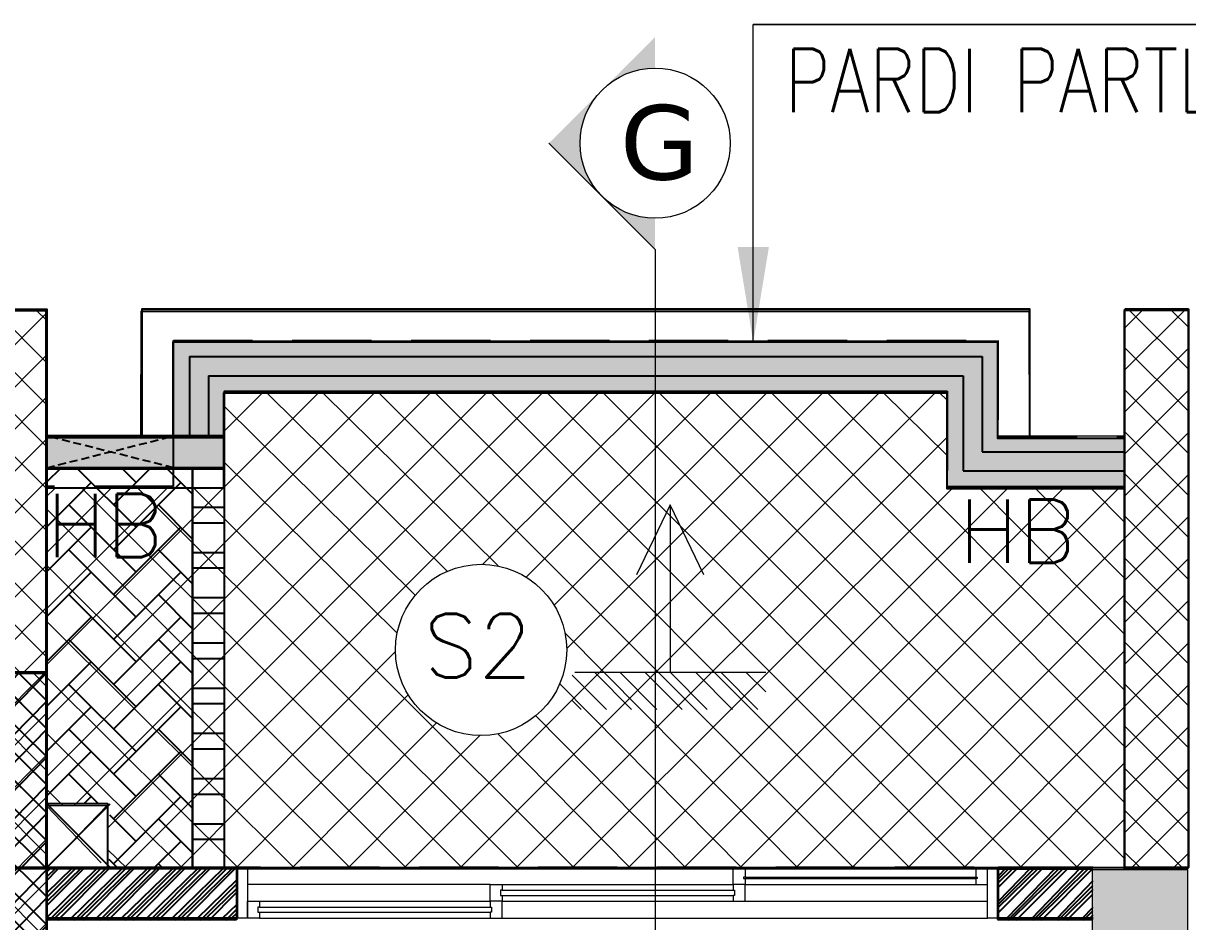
# Model space of a CAD drawing. Header units: millimetres. Extents: x 1181448 to 1317632, y -5734806 to -5633961.
# Drawn here: x 1275298 to 1278970, y -5700486 to -5697655 of the extents above; entities that cross this region are included whole.
import ezdxf

# ---------------------------------------------------------------- set-up
doc = ezdxf.new("R2010")
doc.units = ezdxf.units.MM
doc.header["$LTSCALE"] = 1000
doc.header["$MEASUREMENT"] = 0
for name, pattern in [('1', [0]), ('3BHK-A$0$AUDIT_D_120904163729-0', [0]), ('3BHK-A$0$HIDDEN', [0.375, 0.25, -0.125]), ('AUDIT_D_120904163729-0', [0]), ('HIDDEN', [0.375, 0.25, -0.125]), ('T 10_TYPICAL ELEVATION$0$AUDIT_D_120904163729-0', [0]), ('T8(T9 IS SIMILAR) - TYPICAL FLOOR ELEVATION$0$AUDIT_D_120904163729-0', [0]), ('T8(T9 IS SIMILAR)$0$$0$HIDDEN', [0.375, 0.25, -0.125])]:
    doc.linetypes.add(name, pattern=pattern)
doc.layers.get('0').update_dxf_attribs({"linetype": 'AUDIT_D_120904163729-0'})
for name, color, linetype in [('100 MM THK. NON-STRUCTURAL WALL', 134, 'Continuous'), ('3BHK-A$0$$1$CUT-OUT', 49, 'Continuous'), ('3BHK-A$0$A-DECK SUNK 125', 8, 'Continuous'), ('3BHK-A$0$A-Elev Feature-Chajja', 13, 'Continuous'), ('3BHK-A$0$A-HATCH -160', 251, '3BHK-A$0$AUDIT_D_120904163729-0'), ('3BHK-A$0$CUT-OUT', 49, 'Continuous'), ('3BHK-A$0$ELE 1', 1, 'Continuous'), ('A_dim', 1, 'Continuous'), ('S-BEAM', 20, 'Continuous'), ('SCPL-BEAMS NO.', 7, 'Continuous'), ('secLINE', 7, 'Continuous'), ('T 10_TYPICAL ELEVATION$0$A-WALL-FEATURES', 6, 'T 10_TYPICAL ELEVATION$0$AUDIT_D_120904163729-0'), ('T8(T9 IS SIMILAR) - TYPICAL FLOOR ELEVATION$0$A-WALL-FEATURES', 6, 'T8(T9 IS SIMILAR) - TYPICAL FLOOR ELEVATION$0$AUDIT_D_120904163729-0'), ('T8(T9 IS SIMILAR)$0$A-RERA CARPET AREA', 30, 'Continuous'), ('T8(T9 IS SIMILAR)$0$S-BEAM', 20, 'T8(T9 IS SIMILAR)$0$$0$HIDDEN'), ('TYPICAL FLOOR ARCH', 251, 'AUDIT_D_120904163729-0')]:
    doc.layers.add(name, color=color, linetype=linetype)
for name, color, linetype, lineweight in [('160 THK. STRUCT WALL', 7, 'Continuous', 15), ('200 THK. NON-STRUCT WALL -1', 6, 'Continuous', 15), ('3BHK-A$0$A-WALL- 160', 6, 'Continuous', 30), ('3BHK-A$0$D&W', 8, 'Continuous', 25), ('3BHK-A$0$Ele', 8, 'Continuous', 15), ('3BHK-A$0$Window', 4, 'Continuous', 20), ('S-C-SHADE', 40, 'Continuous', 9), ('S-CUTOUT', 8, 'Continuous', 15), ('S-HATCH', 8, 'Continuous', 9), ('SCPL_SLAB MARK', 72, 'Continuous', 20)]:
    doc.layers.add(name, color=color, linetype=linetype, lineweight=lineweight)
doc.layers.add('160MM THK.NON-STRUCTURAL WALLS', color=7, linetype='Continuous', true_color=0xea7b62)
doc.layers.add('WALL - 0.16 thk STRUCTURAL', color=7, linetype='1', true_color=0x24ffc8)
doc.styles.add('SCPL', font='romans.shx')
doc.styles.add('VIN1', font='verdana.ttf', dxfattribs={"height": 0.3})
doc.dimstyles.new('SCPL', dxfattribs={"dimscale": 0, "dimtxt": 300, "dimasz": 300, "dimexe": 100, "dimexo": 200, "dimgap": 150, "dimtad": 0, "dimdec": 0, "dimzin": 1, "dimdsep": 46, "dimtxsty": 'SCPL', "dimcen": 150, "dimclrd": 1, "dimclre": 2, "dimclrt": 5, "dimadec": 3, "dimazin": 0, "dimtfac": 1, "dimtdec": 0, "dimtofl": 0, "dimtmove": 2, "dimatfit": 3, "dimfxl": 0, "dimtolj": 1, "dimtzin": 0, "dimlwd": 15, "dimlwe": 13, "dimarcsym": 0})
pattern_1 = [(45.00000000000001, (-207774032.6886401, -153587997.4724709), (-39.77475644174329, 39.7747564417433), []), (45.00000000000001, (-207774006.1721359, -153587997.4724709), (-39.77475644174329, 39.7747564417433), [])]
pattern_2 = [(45.00000000000001, (-1203934.236175418, 5721641.226945907), (-39.77475644174329, 39.7747564417433), []), (45.00000000000001, (-1203907.71967116, 5721641.226945907), (-39.77475644174329, 39.7747564417433), [])]

# ---------------------------------------------------------------- blocks, each defined once
blk = doc.blocks.new('3BHK-A$0$2400')
at = {"layer": '3BHK-A$0$Window', "color": 1, "lineweight": 13}
for p, q in [((1151176.486151809, -5692111.929242792), (1148842.486151809, -5692111.929242792)), ((1149607.486151809, -5692111.929242792), (1148879.986151809, -5692111.929242792)), ((1149607.486151809, -5692165.255909459), (1148879.986151809, -5692165.255909459)), ((1150373.736151809, -5692165.255909459), (1149644.986151809, -5692165.255909459)), ((1150411.236151809, -5692165.255909459), (1151176.48615181, -5692165.25590946)), ((1149607.486151809, -5692218.582576125), (1148842.486151809, -5692218.582576125)), ((1150373.736151809, -5692218.582576125), (1149644.986151809, -5692218.582576125)), ((1151138.986151809, -5692218.582576125), (1150411.236151809, -5692218.582576125)), ((1150373.736151809, -5692271.929242792), (1148842.486151809, -5692271.929242792)), ((1151138.986151809, -5692271.929242792), (1150411.236151809, -5692271.929242792))]:
    blk.add_line(p, q, dxfattribs=at)
at = {"layer": '3BHK-A$0$Window', "color": 5, "lineweight": 13}
for p, q in [((1149607.486151809, -5692142.172576125), (1148879.986151809, -5692142.172576125)), ((1149607.486151809, -5692146.672576125), (1148879.986151809, -5692146.672576125)), ((1150373.736151809, -5692183.839242792), (1149644.986151809, -5692183.839242792)), ((1150373.736151809, -5692199.999242792), (1149644.986151809, -5692199.999242792)), ((1151138.986151809, -5692237.165909459), (1150411.236151809, -5692237.165909459)), ((1151138.986151809, -5692253.345909459), (1150411.236151809, -5692253.345909459))]:
    blk.add_line(p, q, dxfattribs=at)
at = {"layer": '3BHK-A$0$Window', "color": 4, "lineweight": 13}
for points in [[(1148842.486151809, -5692111.929242792), (1148809.486151809, -5692111.929242792), (1148809.486151809, -5692271.929242792), (1148842.486151809, -5692271.929242792)], [(1148879.986151809, -5692146.672576125), (1148879.986151809, -5692165.255909459), (1148842.486151809, -5692165.255909459), (1148842.486151809, -5692111.929242792), (1148879.986151809, -5692111.929242792), (1148879.986151809, -5692142.172576125), (1148875.486151809, -5692142.172576125), (1148875.486151809, -5692146.672576125)], [(1149607.486151809, -5692146.672576125), (1149607.486151809, -5692165.255909459), (1149644.986151809, -5692165.255909459), (1149644.986151809, -5692111.929242792), (1149607.486151809, -5692111.929242792), (1149607.486151809, -5692142.172576125), (1149611.986151809, -5692142.172576125), (1149611.986151809, -5692146.672576125)], [(1151209.486151809, -5692111.929242792), (1151176.486151809, -5692111.929242792), (1151176.486151809, -5692271.929242792), (1151209.486151809, -5692271.929242792)], [(1149644.986151809, -5692199.999242792), (1149644.986151809, -5692218.582576125), (1149607.486151809, -5692218.582576125), (1149607.486151809, -5692165.255909459), (1149644.986151809, -5692165.255909459), (1149644.986151809, -5692183.839242792), (1149640.486151809, -5692183.839242792), (1149640.486151809, -5692199.999242792)], [(1150373.736151809, -5692199.999242792), (1150373.736151809, -5692218.582576125), (1150411.236151809, -5692218.582576125), (1150411.236151809, -5692165.255909459), (1150373.736151809, -5692165.255909459), (1150373.736151809, -5692183.839242792), (1150378.236151809, -5692183.839242792), (1150378.236151809, -5692199.999242792)], [(1150411.236151809, -5692253.345909459), (1150411.236151809, -5692271.929242792), (1150373.736151809, -5692271.929242792), (1150373.736151809, -5692218.582576125), (1150411.236151809, -5692218.582576125), (1150411.236151809, -5692237.165909459), (1150406.736151809, -5692237.165909459), (1150406.736151809, -5692253.345909459)], [(1151138.986151809, -5692253.345909459), (1151138.986151809, -5692271.929242792), (1151176.486151809, -5692271.929242792), (1151176.486151809, -5692218.582576125), (1151138.986151809, -5692218.582576125), (1151138.986151809, -5692237.165909459), (1151143.486151809, -5692237.165909459), (1151143.486151809, -5692253.345909459)]]:
    blk.add_lwpolyline(points, close=True, dxfattribs=at)
blk = doc.blocks.new('GGS')
at = {"layer": '3BHK-A$0$A-DECK SUNK 125'}
h = blk.add_hatch(dxfattribs=at)
h.set_pattern_fill('AR-HBONE', color=8, scale=25)
h.set_pattern_definition([(45.00000000000001, (-207774032.036375, -153589283.0669458), (1.110223024625157e-14, 141.4213562373095), [299.9999999999999, -99.99999999999997]), (135, (-207773961.3256969, -153589212.3562677), (1.110223024625157e-14, 141.4213562373095), [299.9999999999992, -99.9999999999998])])
edge = h.paths.add_edge_path(flags=17)
edge.add_arc((-206587249.3333243, -159299046.7289787), 13.01244681316444, 0, 360)
h.paths.add_polyline_path([(-206586939.3147029, -159299196.7289787), (-206587199.29677, -159299196.7289787), (-206587199.29677, -159298996.7288414), (-206587399.3150471, -159298996.7288414), (-206587399.3333243, -159297936.7289787), (-206586939.33298, -159297936.7289787)])
at = {"layer": '3BHK-A$0$A-HATCH -160', "linetype": 'ByBlock'}
h = blk.add_hatch(dxfattribs=at)
h.set_pattern_fill('ZIGZAG', color=8, scale=250)
h.set_pattern_definition([(9.213864076586625e-15, (-207774032.036375, -153589283.0669458), (31.25, 31.25), [31.25, -31.25]), (90, (-207774000.786375, -153589283.0669458), (-31.25, 31.25), [31.25, -31.25])])
h.paths.add_polyline_path([(-206588849.2516545, -159304032.5894826), (-206587499.29677, -159304032.5894826), (-206587499.29677, -159303432.5971018), (-206587399.29677, -159303432.5971018), (-206587399.29677, -159304032.5894826), (-206585319.29677, -159304032.5894826), (-206585319.2985641, -159303332.5971018), (-206584999.5804045, -159303332.5971018), (-206584999.5800315, -159303432.5962824), (-206585219.29677, -159303432.5971018), (-206585219.29677, -159304732.5818633), (-206584999.5804045, -159304732.5810439), (-206584999.5804045, -159304832.5810439), (-206585319.29677, -159304832.5818633), (-206585319.29677, -159304132.5894826), (-206587399.29677, -159304132.5894826), (-206587399.29677, -159304947.5895208), (-206587499.29677, -159304947.5895208), (-206587499.29677, -159304132.5894826), (-206588849.2515819, -159304132.5894826)])
h.paths.add_polyline_path([(-206588849.2516545, -159302532.5894826), (-206588249.29677, -159302532.5894826), (-206588249.29677, -159302432.5894826), (-206588849.2516545, -159302432.5894826)])
h.paths.add_polyline_path([(-206587499.29677, -159299982.5894826), (-206587399.29677, -159299982.5894826), (-206587399.29677, -159302532.5894826), (-206587499.29677, -159302532.5894826)])
h.paths.add_polyline_path([(-206587499.29677, -159306682.5894826), (-206587399.29677, -159306682.5894826), (-206587399.29677, -159305697.5895208), (-206587499.29677, -159305697.5895208)])
h.paths.add_polyline_path([(-206579129.8854274, -159304658.1033002), (-206579949.7757839, -159304658.1033002), (-206579949.7757839, -159304758.1033002), (-206579129.8854274, -159304758.1033002)])
h.paths.add_polyline_path([(-206578249.8854274, -159304658.1033002), (-206577349.7979631, -159304658.1033002), (-206577349.7979631, -159304758.1033002), (-206578249.8854274, -159304758.1033002)])
h.paths.add_polyline_path([(-206579899.5102295, -159303432.9301992), (-206577499.6667393, -159303432.9301992), (-206577499.6667393, -159303332.9301992), (-206579899.5102295, -159303332.9301992)])
h.paths.add_polyline_path([(-206576599.6667393, -159301083.248655), (-206576499.6667393, -159301083.248655), (-206576499.6667393, -159303432.9301992), (-206576599.6667393, -159303432.9301992)])
h.paths.add_polyline_path([(-206575749.6667393, -159303432.9301992), (-206575073.33623, -159303432.9301992), (-206575073.33623, -159303332.9310211), (-206575749.6667393, -159303332.9310211)])
h.paths.add_polyline_path([(-206577160.1158952, -159309491.6875185), (-206577949.8049188, -159309492.7478054), (-206577949.7001101, -159309392.7397758), (-206577949.8015727, -159309392.747706), (-206577849.8049188, -159309392.7477075), (-206577160.1158952, -159309391.6874206)])
h.paths.add_polyline_path([(-206580634.7922108, -159299222.9420962), (-206580149.7757839, -159299222.6462081), (-206580149.7757839, -159299323.1212675), (-206580634.7155002, -159299323.1212675)])
h.paths.add_polyline_path([(-206587399.3362269, -159297837.7564037), (-206586839.69683, -159297837.834479), (-206586839.69683, -159297937.7893145), (-206587399.3333243, -159297937.7893145)])
h.paths.add_polyline_path([(-206579849.7757823, -159305007.0429644), (-206579949.7757839, -159305007.0429644), (-206579949.7757839, -159304757.0429644), (-206579849.7757823, -159304757.0429644)])
h = blk.add_hatch(dxfattribs=at)
h.set_pattern_fill('ANSI37', color=8, scale=500)
h.set_pattern_definition([(45.00000000000001, (-207774032.6886401, -153587996.2291737), (-44.19417382415921, 44.19417382415922), []), (135, (-207774032.6886401, -153587996.2291737), (-44.19417382415922, -44.19417382415921), [])])
h.paths.add_polyline_path([(-206587599.233759, -159298581.714834), (-206587399.3362277, -159298581.7020094), (-206587399.29677, -159299981.5291468), (-206587599.16529, -159299981.5391319)])
h = blk.add_hatch(dxfattribs=at)
h.set_pattern_fill('ANSI32', color=8, scale=150)
h.set_pattern_definition(pattern_1)
h.paths.add_polyline_path([(-206587399.29677, -159299357.9722759), (-206586799.2965904, -159299357.9722759), (-206586799.2965904, -159299197.9722759), (-206587399.29677, -159299197.9722759)])
h = blk.add_hatch(dxfattribs=at)
h.set_pattern_fill('ANSI32', color=8, scale=150)
h.set_pattern_definition(pattern_1)
h.paths.add_polyline_path([(-206584399.2965904, -159299358.0161074), (-206584099.2836113, -159299357.873001), (-206584099.2836113, -159299197.785338), (-206584399.2965904, -159299197.9284444)])
at = {"color": 8, "linetype": '3BHK-A$0$HIDDEN', "ltscale": 0.1}
for p, q in [((-206586999.6670413, -159297936.7289787, 0.6154210991763924), (-206587399.3333243, -159297836.7518257, 0.6154210991763924)), ((-206587399.3333243, -159297936.7289787), (-206586999.6670413, -159297836.7518257, 0.6154210991763924))]:
    blk.add_line(p, q, dxfattribs=at)
at = {"layer": '3BHK-A$0$$1$CUT-OUT', "color": 8, "elevation": -0.02432551863291288}
blk.add_lwpolyline([(-206586839.69683, -159297936.7289787), (-206586839.695253, -159299196.7289787), (-206586939.7094982, -159299196.7137649), (-206586939.6810052, -159297936.7383939)], close=True, dxfattribs=at)
blk.add_lwpolyline([(-206586939.7094977, -159299196.7289787), (-206586939.6810057, -159297936.7594071)], dxfattribs=at)
at = {"layer": '3BHK-A$0$A-Elev Feature-Chajja', "color": 8, "elevation": -0.02432551863291288}
for points in [[(-206586839.6946948, -159298111.1580669), (-206586939.6946948, -159298111.1580669), (-206586939.6977202, -159298061.1590371), (-206586839.6977202, -159298061.1590371)], [(-206586839.6946948, -159298253.7298306), (-206586939.6946948, -159298253.7298306), (-206586939.6977202, -159298203.7308008), (-206586839.6977202, -159298203.7308008)], [(-206586839.6946948, -159298396.3015943), (-206586939.6946948, -159298396.3015943), (-206586939.6977202, -159298346.3025645), (-206586839.6977202, -159298346.3025645)], [(-206586839.6946948, -159298538.8733581), (-206586939.6946948, -159298538.8733581), (-206586939.6977202, -159298488.8743282), (-206586839.6977202, -159298488.8743282)], [(-206586839.6946948, -159298681.4451218), (-206586939.6946948, -159298681.4451218), (-206586939.6977202, -159298631.4460919), (-206586839.6977202, -159298631.4460919)], [(-206586839.6946948, -159298824.0168855), (-206586939.6946948, -159298824.0168855), (-206586939.6977202, -159298774.0178557), (-206586839.6977202, -159298774.0178557)], [(-206586839.6946948, -159298966.5886492), (-206586939.6946948, -159298966.5886492), (-206586939.6977202, -159298916.5896194), (-206586839.6977202, -159298916.5896194)], [(-206586839.6946948, -159299109.160413), (-206586939.6946948, -159299109.160413), (-206586939.6977202, -159299059.1613831), (-206586839.6977202, -159299059.1613831)]]:
    blk.add_lwpolyline(points, close=True, dxfattribs=at)
at = {"layer": '3BHK-A$0$A-WALL- 160', "color": 8, "linetype": 'ByBlock'}
for p, q in [((-206587399.29677, -159298581.7127698), (-206587599.308582, -159298581.7148345)), ((-206587399.29677, -159299981.5291468), (-206587399.29677, -159298581.7127698)), ((-206586799.2965904, -159299197.2016654, -0.02432551863291288), (-206586799.2965904, -159299356.7289787, -0.02432551863291288)), ((-206584399.2965904, -159299196.6297038, -0.02432551863291288), (-206584099.2836113, -159299196.5420408, -0.02432551863291288)), ((-206584399.2965904, -159299196.6297038, -0.02432551863291288), (-206584399.2965904, -159299356.6297038, -0.02432551863291288)), ((-206586799.2965904, -159299356.7289787, -0.02432551863291288), (-206587399.29677, -159299356.7289787, -0.02432551863291288)), ((-206584399.2965904, -159299356.6297038, -0.02432551863291288), (-206584099.2836113, -159299356.5420414, -0.02432551863291288))]:
    blk.add_line(p, q, dxfattribs=at)
blk.add_lwpolyline([(-206587399.3362269, -159297836.6960678), (-206586839.69683, -159297836.7741432), (-206586839.69683, -159297936.7289787), (-206587399.3337121, -159297936.7289787)], close=True, dxfattribs=at)
at = {"layer": '3BHK-A$0$A-WALL- 160', "color": 8, "linetype": 'ByBlock', "elevation": -0.02432551863291288}
blk.add_lwpolyline([(-206586799.2965904, -159299196.7289787), (-206587399.269125, -159299196.7289787)], dxfattribs=at)
at = {"layer": '3BHK-A$0$CUT-OUT', "color": 8}
blk.add_lwpolyline([(-206586939.3147029, -159299196.7289787), (-206587207.2951001, -159299196.7289787), (-206587207.2951001, -159298996.7288414), (-206587399.3150471, -159298996.7288414), (-206587399.3333243, -159297936.7289787), (-206586939.33298, -159297936.7289787)], close=True, dxfattribs=at)
at = {"layer": '3BHK-A$0$CUT-OUT', "color": 8, "linetype": 'ByBlock', "elevation": 0.6472449503244624}
blk.add_lwpolyline([(-206587399.29677, -159299196.7288414), (-206587199.29677, -159298996.7288414)], dxfattribs=at)
at = {"layer": '3BHK-A$0$CUT-OUT', "color": 8, "linetype": 'ByBlock'}
blk.add_lwpolyline([(-206587399.29677, -159298996.7288414), (-206587199.29677, -159299196.7289787)], dxfattribs=at)
at = {"layer": '3BHK-A$0$D&W', "color": 8, "linetype": 'ByBlock'}
for p, q in [((-206586839.6670413, -159297696.7289787, -0.02432551863291288), (-206584559.6670413, -159297696.7289787, -0.04865103726583209)), ((-206584559.6670413, -159297996.7356428, -0.02432551863291288), (-206583999.6670413, -159297996.7315967, -0.02432551863291288))]:
    blk.add_line(p, q, dxfattribs=at)
at = {"layer": '3BHK-A$0$Ele', "color": 8}
for p, q in [((-206586999.6670413, -159297536.7289787, -0.02432551863291288), (-206584399.6670413, -159297536.7289787, -0.04865103726583209)), ((-206586999.6670413, -159297536.7289787, -0.02432551863291288), (-206586999.6670413, -159297836.7518257, 0.6154210991763924)), ((-206584399.6670413, -159297536.7289787, -0.02432551863291288), (-206584399.6670413, -159297836.7289787, -0.02432551863291288)), ((-206586839.6670413, -159297696.7289787, -0.02432551863291288), (-206584559.6670413, -159297696.7289787, -0.04865103726583209)), ((-206586839.6670413, -159297696.7289787, -0.02432551863291288), (-206586839.6670413, -159297872.6090684, 0.6149620525723942)), ((-206584559.6670413, -159297696.7289787, -0.02432551863291288), (-206584559.6670413, -159297996.7356428, -0.02432551863291288)), ((-206584399.6670413, -159297836.7289787, -0.02432551863291288), (-206583999.6670413, -159297836.7289787, -0.02432551863291288)), ((-206584139.6670413, -159297996.7345123, -0.02432551863291288), (-206583999.6670413, -159297996.7315967, -0.02569873339444251))]:
    blk.add_line(p, q, dxfattribs=at)
at = {"layer": '3BHK-A$0$ELE 1', "color": 8}
for p, q in [((-206586949.6670389, -159297586.7289811, -0.02432551863291288), (-206584449.6670437, -159297586.7289811, -0.04865103726583209)), ((-206586949.6670389, -159297586.7289811, -0.02432551863291288), (-206586949.6670389, -159297836.5372259, 0.6149620525723942)), ((-206584449.6670437, -159297586.7289811, -0.02432551863291288), (-206584449.6670437, -159297886.730894, -0.02432551863291288)), ((-206586889.6670437, -159297646.7289762, -0.02432551863291288), (-206584509.6670389, -159297646.7289762, -0.04865103726583209)), ((-206586889.6670437, -159297646.7289762, -0.02432551863291288), (-206586889.6670437, -159297836.5380419, 0.6149620525723942)), ((-206584509.6670389, -159297646.7289762, -0.02432551863291288), (-206584509.6670389, -159297946.7333803, -0.02432551863291288)), ((-206584449.6670437, -159297886.730894, -0.02432551863291288), (-206583999.6670413, -159297886.7297326, -0.02432551863291288)), ((-206584509.6670389, -159297946.7333803, -0.02432551863291288), (-206583999.6670413, -159297946.7307064, -0.02432551863291288))]:
    blk.add_line(p, q, dxfattribs=at)
at = {"layer": 'T8(T9 IS SIMILAR) - TYPICAL FLOOR ELEVATION$0$A-WALL-FEATURES', "color": 8, "linetype": 'ByBlock'}
blk.add_lwpolyline([(-206587399.6670413, -159299196.7806254), (-206587599.6670413, -159299196.7806254), (-206587599.6670413, -159297437.0358031), (-206587399.6670413, -159297437.0358031)], close=True, dxfattribs=at)
blk.add_lwpolyline([(-206584299.6639079, -159297837.0175412), (-206584299.6639079, -159297436.6658555), (-206587099.6589976, -159297436.6797842), (-206587099.684324, -159297836.9773835)], dxfattribs=at)
at = {"layer": 'T8(T9 IS SIMILAR) - TYPICAL FLOOR ELEVATION$0$A-WALL-FEATURES', "color": 8, "linetype": 'ByBlock', "elevation": -0.02432551863291288}
blk.add_lwpolyline([(-206583999.6670413, -159297436.8740349), (-206583799.29677, -159297436.8740349), (-206583799.29677, -159299196.5420409), (-206583999.6670413, -159299196.5420409)], close=True, dxfattribs=at)
at = {"layer": 'T8(T9 IS SIMILAR)$0$A-RERA CARPET AREA', "color": 8, "elevation": -0.02432551863291288}
blk.add_lwpolyline([(-206583999.6670413, -159299196.5420409), (-206583999.7676959, -159297997.0278792), (-206584559.7092706, -159297997.0474779), (-206584559.7160756, -159297696.6297049), (-206586839.6670413, -159297696.6812689), (-206586839.7209083, -159299196.7804192)], close=True, dxfattribs=at)
at = {"layer": 'T8(T9 IS SIMILAR)$0$S-BEAM', "color": 8}
for p, q in [((-206587599.4484957, -159297437.0461071, 0.1405530803731511), (-206587399.9574739, -159297437.0461071, 0.1405530803731949)), ((-206587399.9592518, -159299196.7398154, -0.1658096150768856), (-206587399.9574739, -159297437.0461071, 0.1405530803731949)), ((-206583999.9204398, -159299196.5998365, 0.6472449503635289), (-206583999.9204398, -159297438.1367865, 1.153936820353907)), ((-206583799.4729984, -159297437.0461071, 0.6467776905160219), (-206583999.4729899, -159297437.0474995, 0.1400858205256879)), ((-206587103.5538417, -159297836.2597433, 1.636540630223326), (-206587399.9073591, -159297836.257708, 2.333484397540547)), ((-206587103.5538417, -159297836.2597433, 1.636540630223326), (-206587000.2567192, -159297836.2597428, 2.333484397540547)), ((-206587000.2567192, -159297996.2614315, 2.333484397540773), (-206587000.2567192, -159297836.2597428, 2.333484397540519)), ((-206587000.2567192, -159297996.2614315, 2.333484397540773), (-206587403.5242993, -159297996.2614319, 1.674150642147043)), ((-206584100.1152833, -159299196.7374177, -0.1662015998554092), (-206588850.0274207, -159299196.740869, -0.1656373630990691))]:
    blk.add_line(p, q, dxfattribs=at)
at = {"layer": 'T8(T9 IS SIMILAR)$0$S-BEAM', "color": 8, "elevation": 2.333484397540547}
for points in [[(-206587000.2557436, -159297996.2614316), (-206587000.25695, -159297535.9806646), (-206584400.23504, -159297535.9677306), (-206584400.2576908, -159297838.700319), (-206584000.265067, -159297838.7172899)], [(-206586840.2533634, -159297996.2614316), (-206586840.2561541, -159297695.9798687), (-206584560.23504, -159297695.9685266), (-206584560.2367318, -159297997.4092122), (-206584000.2508966, -159297997.4329714)]]:
    blk.add_lwpolyline(points, dxfattribs=at)
at = {"layer": '3BHK-A$0$A-WALL- 160', "color": 8, "linetype": 'ByBlock', "xscale": -1}
blk.add_blockref('3BHK-A$0$2400', (-205435589.8104386, -153607084.7997359, -0.02432551863291288), dxfattribs=at)
blk = doc.blocks.new('A$C5F94338C')
at = {"layer": 'WALL - 0.16 thk STRUCTURAL'}
h = blk.add_hatch(color=256, dxfattribs=at)
h.dxf.hatch_style = 1
h.paths.add_polyline_path([(5099.978329191683, 17094.80782370642), (5400.034929523943, 17094.80834333971), (5400.048144946573, 12860.00003652647), (5100.048144946573, 12860.00003652647)])
at = {"layer": '160 THK. STRUCT WALL'}
blk.add_lwpolyline([(5099.978329191683, 17094.80782370642), (5400.034929523943, 17094.80834333971), (5400.048144946573, 12860.00003652647), (5100.048144946573, 12860.00003652647)], close=True, dxfattribs=at)
blk = doc.blocks.new('A$C42226032')
at = {"layer": 'SCPL_SLAB MARK'}
h = blk.add_hatch(dxfattribs=at)
h.set_pattern_fill('ANSI31', color=256, scale=0.2, angle=90)
h.set_pattern_definition([(135, (-48.78957498450661, -510.3908649645549), (-0.0176776695296637, -0.0176776695296637), [])])
h.paths.add_polyline_path([(-0.1371932203806165, -0.2348310001494669), (-0.1371932203806165, -0.2863041816063232), (0.1336667771734425, -0.2863041816063232), (0.1336667771734425, -0.2348310001494669)])
for p, q in [((0, 0), (0, -0.2348310001494669)), ((0, -1.99e-13), (-0.047252589632194, -0.0980868399981034)), ((0.047252589632194, -0.0980868399981034), (0, -1.99e-13)), ((0.1336667771734425, -0.2348310001494669), (-0.1336667771734425, -0.2348310001494669))]:
    blk.add_line(p, q, dxfattribs=at)
blk = doc.blocks.new('A$C73fda794')
at = {"layer": '100 MM THK. NON-STRUCTURAL WALL', "linetype": 'ByBlock'}
h = blk.add_hatch(dxfattribs=at)
h.set_pattern_fill('ZIGZAG', color=256, scale=250)
h.set_pattern_definition([(9.213864076586625e-15, (-1203933.583910257, 5720355.632470995), (31.25, 31.25), [31.25, -31.25]), (90, (-1203902.333910257, 5720355.632470995), (-31.25, 31.25), [31.25, -31.25])])
h.paths.add_polyline_path([(-18750.79918980598, 5606.109934210777), (-17400.84430530667, 5606.109934210777), (-17400.84430530667, 6206.102314978838), (-17300.84430530667, 6206.102314978838), (-17300.84430530667, 5606.109934210777), (-15220.84430530667, 5606.109934210777), (-15220.84609934688, 6306.102314978838), (-14901.12793973088, 6306.102314978838), (-14901.12756678462, 6206.103134393692), (-15120.84430530667, 6206.102314978838), (-15120.84430530667, 4906.117553442717), (-14901.12793973088, 4906.118372857571), (-14901.12793973088, 4806.118372857571), (-15220.84430530667, 4806.117553442717), (-15220.84430530667, 5506.109934210777), (-17300.84430530667, 5506.109934210777), (-17300.84430530667, 4691.109895974398), (-17400.84430530667, 4691.109895974398), (-17400.84430530667, 5506.109934210777), (-18750.79911714792, 5506.109934210777)])
h.paths.add_polyline_path([(-18750.79918980598, 7106.109934210777), (-18150.84430530667, 7106.109934210777), (-18150.84430530667, 7206.109934210777), (-18750.79918980598, 7206.109934210777)])
h.paths.add_polyline_path([(-17400.84430530667, 9656.109934210777), (-17300.84430530667, 9656.109934210777), (-17300.84430530667, 7106.109934210777), (-17400.84430530667, 7106.109934210777)])
h.paths.add_polyline_path([(-17400.84430530667, 2956.109934210777), (-17300.84430530667, 2956.109934210777), (-17300.84430530667, 3941.109895974398), (-17400.84430530667, 3941.109895974398)])
h.paths.add_polyline_path([(-9031.432962656021, 4980.596116542816), (-9851.323319137096, 4980.596116542816), (-9851.323319137096, 4880.596116542816), (-9031.432962656021, 4880.596116542816)])
h.paths.add_polyline_path([(-8151.432962656021, 4980.596116542816), (-7251.345498383045, 4980.596116542816), (-7251.345498383045, 4880.596116542816), (-8151.432962656021, 4880.596116542816)])
h.paths.add_polyline_path([(-9801.057764738798, 6205.769217610359), (-7401.214274555445, 6205.769217610359), (-7401.214274555445, 6305.769217610359), (-9801.057764738798, 6305.769217610359)])
h.paths.add_polyline_path([(-6501.214274555445, 8555.450761795044), (-6401.214274555445, 8555.450761795044), (-6401.214274555445, 6205.769217610359), (-6501.214274555445, 6205.769217610359)])
h.paths.add_polyline_path([(-5651.214274555445, 6205.769217610359), (-4974.883765280247, 6205.769217610359), (-4974.883765280247, 6305.768395721912), (-5651.214274555445, 6305.768395721912)])
h.paths.add_polyline_path([(-7061.663430482149, 147.0118982493877), (-7851.352454066277, 145.9516113698483), (-7851.247645407915, 245.9596409797668), (-7851.34910801053, 245.9517108201981), (-7751.352454066277, 245.9517092704773), (-7061.663430482149, 247.0119961500168)])
h.paths.add_polyline_path([(-10536.33974611759, 10415.75732061267), (-10051.3233191371, 10416.05320864916), (-10051.3233191371, 10315.57814928889), (-10536.26303547621, 10315.57814928889)])
h.paths.add_polyline_path([(-17300.883762151, 11800.94301313162), (-16741.2443652451, 11800.86493781209), (-16741.2443652451, 11700.91010227799), (-17300.88085952401, 11700.91010224819)])
h.paths.add_polyline_path([(-9751.323317527771, 4631.656452357769), (-9851.323319137096, 4631.656452357769), (-9851.323319137096, 4881.656452357769), (-9751.323317527771, 4881.656452357769)])
at = {"layer": '160MM THK.NON-STRUCTURAL WALLS', "linetype": 'ByBlock'}
h = blk.add_hatch(dxfattribs=at)
h.set_pattern_fill('ANSI32', color=256, scale=150)
h.set_pattern_definition(pattern_2)
h.paths.add_polyline_path([(-17300.84430530667, 10280.72714093328), (-16700.84412568808, 10280.72714093328), (-16700.84412568808, 10440.72714093328), (-17300.84430530667, 10440.72714090347)])
h = blk.add_hatch(dxfattribs=at)
h.set_pattern_fill('ANSI32', color=256, scale=150)
h.set_pattern_definition(pattern_2)
h.paths.add_polyline_path([(-14300.84412568808, 10280.68330943584), (-14000.83114653826, 10280.82641580701), (-14000.83114653826, 10440.91407877207), (-14300.84412568808, 10440.7709724009)])
at = {"layer": '200 THK. NON-STRUCT WALL -1', "linetype": 'ByBlock'}
h = blk.add_hatch(dxfattribs=at)
h.set_pattern_fill('ANSI37', color=256, scale=750)
h.set_pattern_definition([(45, (-1203933.682972759, 5720355.41923362), (-66.29126073623883, 66.29126073623884), []), (135, (-1203933.682972759, 5720355.41923362), (-66.29126073623884, -66.29126073623883), [])])
h.paths.add_polyline_path([(-17301.31999054551, 11056.98560976982), (-17501.31999051571, 11056.98560976982), (-17501.31363910437, 12201.45037633181), (-17301.31363910437, 12201.45037633181)])
h.paths.add_polyline_path([(-13901.31363910437, 12201.61214452982), (-13700.94336780906, 12201.61214452982), (-13700.94336780906, 10441.94413858652), (-13901.31363910437, 10441.94413858652)])
h.paths.add_polyline_path([(-1141.319410353899, 19949.83931747079), (-1341.319410353899, 19949.83931747079), (-1341.319410353899, 19265.31816750765), (-1141.319410353899, 19265.31816750765)])
h.paths.add_polyline_path([(6018.581527143717, 19949.83931747079), (5818.581527143717, 19949.83931747079), (5818.581527143717, 19263.60493016243), (6018.581527143717, 19263.60493016243)])
h.paths.add_polyline_path([(18578.476693362, 12201.61214452982), (18378.10642209649, 12201.61214452982), (18378.10642209649, 10441.94413858652), (18578.476693362, 10441.94413858652)])
h.paths.add_polyline_path([(21978.58210512996, 11056.98561146855), (22178.58210510015, 11056.98561146855), (22178.476693362, 12201.45037633181), (21978.4766933918, 12201.45037633181)])
h.paths.add_polyline_path([(5918.680589646101, -9013.51327931881), (6118.703312456608, -9013.51327931881), (6118.703312456608, -8328.608431756496), (5918.680589646101, -8328.608431756496)])
h.paths.add_polyline_path([(-1241.51753538847, -9013.51327931881), (-1441.540258198977, -9013.51327931881), (-1441.540258198977, -8328.608431756496), (-1241.51753538847, -8328.608431756496)])
h = blk.add_hatch(dxfattribs=at)
h.set_pattern_fill('ANSI37', color=256, scale=750)
h.set_pattern_definition([(45, (-19851.51455706358, -9013.513251274824), (-66.29126073623883, 66.29126073623884), []), (135, (-19851.51455706358, -9013.513251274824), (-66.29126073623884, -66.29126073623883), [])])
h.paths.add_polyline_path([(-17500.78129431605, 11056.98458278179), (-17300.88376298547, 11056.99740740657), (-17300.84430530667, 9657.17027002573), (-17500.7128252387, 9657.160284876823)])
at = {"layer": 'S-C-SHADE'}
h = blk.add_hatch(color=256, dxfattribs=at)
h.dxf.hatch_style = 1
h.paths.add_polyline_path([(-14301.21114715934, 12102.96564626694), (-16901.2330571413, 12102.95271232724), (-16901.2328389883, 11802.67363411188), (-16901.23282632232, 11802.67363411188), (-16877.96358713508, 11801.94434732199), (-16901.20963168144, 11801.93637126684), (-16741.20725151896, 11801.9364875257), (-16741.23226121068, 11942.95350825787), (-14461.21114715934, 11942.96485033631), (-14461.21283894777, 11641.52417445183), (-13900.89823874831, 11641.50040137768), (-13901.08018592, 11800.21608015895), (-14301.39478611946, 11800.2330647409)])
at = {"layer": 'S-HATCH'}
h = blk.add_hatch(dxfattribs=at)
h.set_pattern_fill('ANSI37', color=256, scale=1000)
h.set_pattern_definition([(45, (206689697.0589429, 159341505.5749756), (-88.38834764831843, 88.38834764831844), []), (135, (206689697.0589429, 159341505.5749756), (-88.38834764831844, -88.38834764831843), [])])
h.paths.add_polyline_path([(-14461.21114715934, 11942.96485033631), (-16741.23226121068, 11942.95350825787), (-16741.22947052121, 11642.67194527388), (-17300.93414598703, 11642.67194497585), (-17300.93515709043, 10641.97057542205), (-17108.84263536334, 10641.97057542205), (-17108.84263536334, 10442.33691510558), (-13900.89654693007, 10442.33354043961), (-13900.89654690027, 11641.50039154291), (-14461.22393670678, 11641.5241651535)])
h.paths.add_polyline_path([(-15659.7772859931, 11132.30592250824, -1), (-16199.55100816488, 11132.30592250824, -1)], flags=16)
h.paths.add_polyline_path([(-16132.04695433378, 10995.71130314469), (-15708.23743051291, 10995.71130314469), (-15708.23743051291, 11295.71130314469), (-16132.04695433378, 11295.71130314469)], flags=8)
h.paths.add_polyline_path([(-17312.78083223104, 11374.21617028117), (-16869.92368936539, 11374.21617028117), (-16869.92368936539, 11674.21617028117), (-17312.78083223104, 11674.21617028117)], flags=9)
at = {"layer": 'secLINE', "lineweight": 0}
h = blk.add_hatch(color=256, dxfattribs=at)
h.paths.add_polyline_path([(-15380.81522315741, 12394.7023691535), (-15380.81522315741, 12492.74251839519, -0.1930786363611049), (-15544.51843520999, 12558.40558129549)])
h.paths.add_polyline_path([(-15715.74943497777, 12729.63658109307), (-15552.04622277617, 12565.93336886168, -0.1930786366837761), (-15617.70928582549, 12729.63658109307, -0.1930786365989297), (-15552.04622283578, 12893.33979332447)])
h.paths.add_polyline_path([(-15380.8152230978, 13064.57079303265), (-15544.51843482256, 12900.86758127809, -0.1930786358470722), (-15380.8152231276, 12966.53064385056)])
at = {"layer": '100 MM THK. NON-STRUCTURAL WALL', "linetype": 'ByBlock', "elevation": -0.004903704061870934}
blk.add_lwpolyline([(-17300.883762151, 11802.00334894657), (-16741.2443652451, 11801.92527362704), (-16741.2443652451, 11701.97043809295), (-17300.88124734163, 11701.97043809295)], close=True, dxfattribs=at)
at = {"layer": '160MM THK.NON-STRUCTURAL WALLS', "linetype": 'ByBlock'}
for p, q in [((-16700.84412568808, 10441.49775141478, -0.02922922269478381), (-16700.84412568808, 10281.97043809295, -0.02922922269478381)), ((-14300.84412568808, 10442.06971299648, -0.02922922269478381), (-14000.83114653826, 10442.15737596154, -0.02922922269478381)), ((-14300.84412568808, 10442.06971299648, -0.02922922269478381), (-14300.84412568808, 10282.06971299648, -0.02922922269478381)), ((-14300.84412568808, 10282.06971299648, -0.02922922269478381), (-14000.83114653826, 10282.1573753655, -0.02922922269478381)), ((-16700.84412568808, 10281.97043809295, -0.02922922269478381), (-17300.84430530667, 10281.97043809295, -0.02922922269478381))]:
    blk.add_line(p, q, dxfattribs=at)
at = {"layer": '160MM THK.NON-STRUCTURAL WALLS', "linetype": 'ByBlock', "elevation": -0.02922922269478381}
blk.add_lwpolyline([(-16700.84412568808, 10441.97043809295), (-17300.8166603148, 10441.97043809295)], dxfattribs=at)
at = {"layer": '200 THK. NON-STRUCT WALL -1', "linetype": 'ByBlock'}
for p, q in [((-17300.84430530667, 11056.98664695024, -0.004903704061870934), (-17500.85611724854, 11056.98458227515, -0.004903704061870934)), ((-17300.84430530667, 9657.17027002573, -0.004903704061870934), (-17300.84430530667, 11056.98664695024, -0.004903704061870934))]:
    blk.add_line(p, q, dxfattribs=at)
for points, elevation in [([(-17300.8502112627, 11056.9856145978), (-17500.8502112627, 11056.9856145978), (-17501.21457660198, 12201.66361370683), (-17301.21457660198, 12201.66361370683)], -0.004903704061870934), ([(-13901.21457657218, 12201.82538190484), (-13700.84430530667, 12201.82538190484), (-13700.84430530667, 10442.15737593174), (-13901.21457657218, 10442.15737593174)], -0.02922922269478381)]:
    blk.add_lwpolyline(points, close=True, dxfattribs=dict(at, elevation=elevation))
at = {"layer": 'S-BEAM'}
for p, q in [((-17500.42460277677, 12201.88726982474, -2.197836413495392), (-17300.93358099461, 12201.88726982474, -2.197836413495348)), ((-17300.93535891175, 10442.19356149435, -2.504199108945429), (-17300.93358099461, 12201.88726982474, -2.197836413495348)), ((-13900.89654693007, 10442.33354043961, -1.691144543505014), (-13900.89654693007, 12200.79659041762, -1.184452673514636)), ((-13700.44910547137, 12201.88726985455, -1.691611803352521), (-13900.44909706712, 12201.88587737083, -2.198303673342855)), ((-17004.5299488008, 11802.67363363504, -0.7018488636452175), (-17300.88346624374, 11802.67566886544, -0.004905096327996503)), ((-17004.5299488008, 11802.67363363504, -0.7018488636452175), (-16901.23282632232, 11802.67363411188, -0.004905096327995614)), ((-16901.23282632232, 11801.94860714674, -0.004905096328022884), (-16901.23282632232, 11802.67363411188, -0.004905096328024036)), ((-16741.22947052121, 11642.6719456315, 0.2566969234326255), (-17304.50040641427, 11642.67194497585, -0.6642388517215002)), ((-14001.09139043093, 10442.1959592104, -2.504591093723953), (-18751.00352784991, 10442.19250786304, -2.504026856967613))]:
    blk.add_line(p, q, dxfattribs=at)
at = {"layer": 'S-BEAM', "elevation": -0.004905096327996503}
for points in [[(-16901.23226815462, 11801.94860714674), (-16901.2330571413, 12102.95271232724), (-14301.21114715934, 12102.96564626694), (-14301.23379790783, 11800.23305791616), (-13901.24117413163, 11800.21608698368)], [(-16741.22947052121, 11642.67194527388), (-16741.23226121068, 11942.95350825787), (-14461.21114715934, 11942.96485033631), (-14461.21283894777, 11641.52416467667), (-13901.22700369358, 11641.50040555)]]:
    blk.add_lwpolyline(points, dxfattribs=at)
at = {"layer": 'S-CUTOUT', "color": 6, "elevation": -2.504199116157268}
blk.add_lwpolyline([(-17300.93535891175, 10641.97057542205), (-17108.84263536334, 10641.97057542205), (-17108.84263536334, 10442.19356152415), (-17300.93535891175, 10442.19356152415)], close=True, dxfattribs=at)
at = {"layer": 'S-HATCH', "linetype": 'HIDDEN'}
for p, q in [((-17300.93535891175, 10641.97057539225, -0.004903700800512265), (-17110.82725405693, 10443.05350121856, -0.02922922315871578)), ((-17108.84263536334, 10641.97057545185, 2.494391710830953), (-17300.90771397948, 10442.19356152415, -2.528524634790181))]:
    blk.add_line(p, q, dxfattribs=at)
at = {"layer": 'SCPL_SLAB MARK'}
blk.add_circle((-15929.66414707899, 11132.30592250824, -2.338389493868543), 269.8868610880397, dxfattribs=at)
at = {"layer": 'secLINE', "lineweight": 0}
for p, q in [((-15715.77058109641, 12729.65772721171, 2.333485789806672), (-15380.8152230978, 12394.7023691535, 2.333485789806672)), ((-15380.8152230978, 12394.7023691535, 2.333485789806672), (-15380.815223068, 9906.39900869131, 2.333485789806672))]:
    blk.add_line(p, q, dxfattribs=at)
blk.add_circle((-15380.8152230978, 12729.63658109307, 2.333485789806672), 236.8940627156205, dxfattribs=at)
at = {"layer": 'T 10_TYPICAL ELEVATION$0$A-WALL-FEATURES', "linetype": 'ByBlock', "elevation": -0.004905096327996503}
blk.add_lwpolyline([(-17300.88346624374, 11802.67566886544), (-17001.23156329989, 11802.65461564064), (-17000.82500848174, 12200.38058930635), (-14200.82991877198, 12200.39451801777), (-14200.73705667257, 11800.20148423314), (-13901.21373975277, 11800.27098661661)], dxfattribs=at)
at = {"layer": '160 THK. STRUCT WALL'}
blk.add_blockref('A$C5F94338C', (-19101.56298071146, -6654.230818927288, -0.004903704061870934), dxfattribs=at)
at = {"layer": 'SCPL_SLAB MARK', "xscale": 2251.770066891658, "yscale": 2251.770066891658, "zscale": 2251.770066891658, "rotation": 359.9987816768055}
blk.add_blockref('A$C42226032', (-15333.21540743113, 11589.59368932247, -2.338389493868543), dxfattribs=at)
at = {"layer": 'TYPICAL FLOOR ARCH'}
blk.add_blockref('GGS', (206570100.0086882, 159309643.3941759, -0.004903704061870934), dxfattribs=at)
at = {"layer": 'SCPL-BEAMS NO.', "style": 'SCPL', "width": 0.8}
blk.add_text('PARDI PARTLY INV.', height=200, dxfattribs=at).set_placement((-14972.15106958151, 12827.08895656466, -0.08886403053059348))
at = {"layer": 'SCPL-BEAMS NO.', "style": 'SCPL'}
blk.add_text('HB', height=200, dxfattribs=at).set_placement((-17300.87607032061, 11424.21617028117, -0.004903704061870934))
blk.add_text('HB', height=200, rotation=0.001741010283700106, dxfattribs=at).set_placement((-14423.57803973556, 11406.78489455581, -0.03718520954744696))
at = {"layer": 'SCPL_SLAB MARK', "style": 'SCPL'}
blk.add_text('S2', height=200, dxfattribs=at).set_placement((-16110.61838290095, 11045.71130314469, -2.338389493868543))
at = {"layer": 'secLINE', "style": 'VIN1'}
blk.add_text('G', height=234.7826086956521, dxfattribs=at).set_placement((-15492.26683494449, 12615.10126978159, 2.333485789806672))
at = {"layer": 'S-BEAM'}
for points in [[(-12319.5175011754, 11427.11354446411, -0.004903704061871003), (-12319.51749721169, 13103.16854605079, -0.004903704061871003), (-15071.40886899829, 13103.16854605079, -0.004903704061871003)], [(-15071.40886664391, 12101.97043809295, -0.004903704061871003), (-15071.40886899829, 13103.16854605079, -0.004903704061871003), (-12319.51749721169, 13103.16854605079, -0.004903704061871003)]]:
    blk.add_leader(points, dimstyle='SCPL', override={"dimscale": 1}, dxfattribs=at)

msp = doc.modelspace()

# ---------------------------------------------------------------- block references
at = {"layer": 'A_dim', "linetype": 'ByBlock'}
msp.add_blockref('A$C73fda794', (1292671.198842288, -5710761.978253825), dxfattribs=at)

doc.saveas('drawing.dxf')
